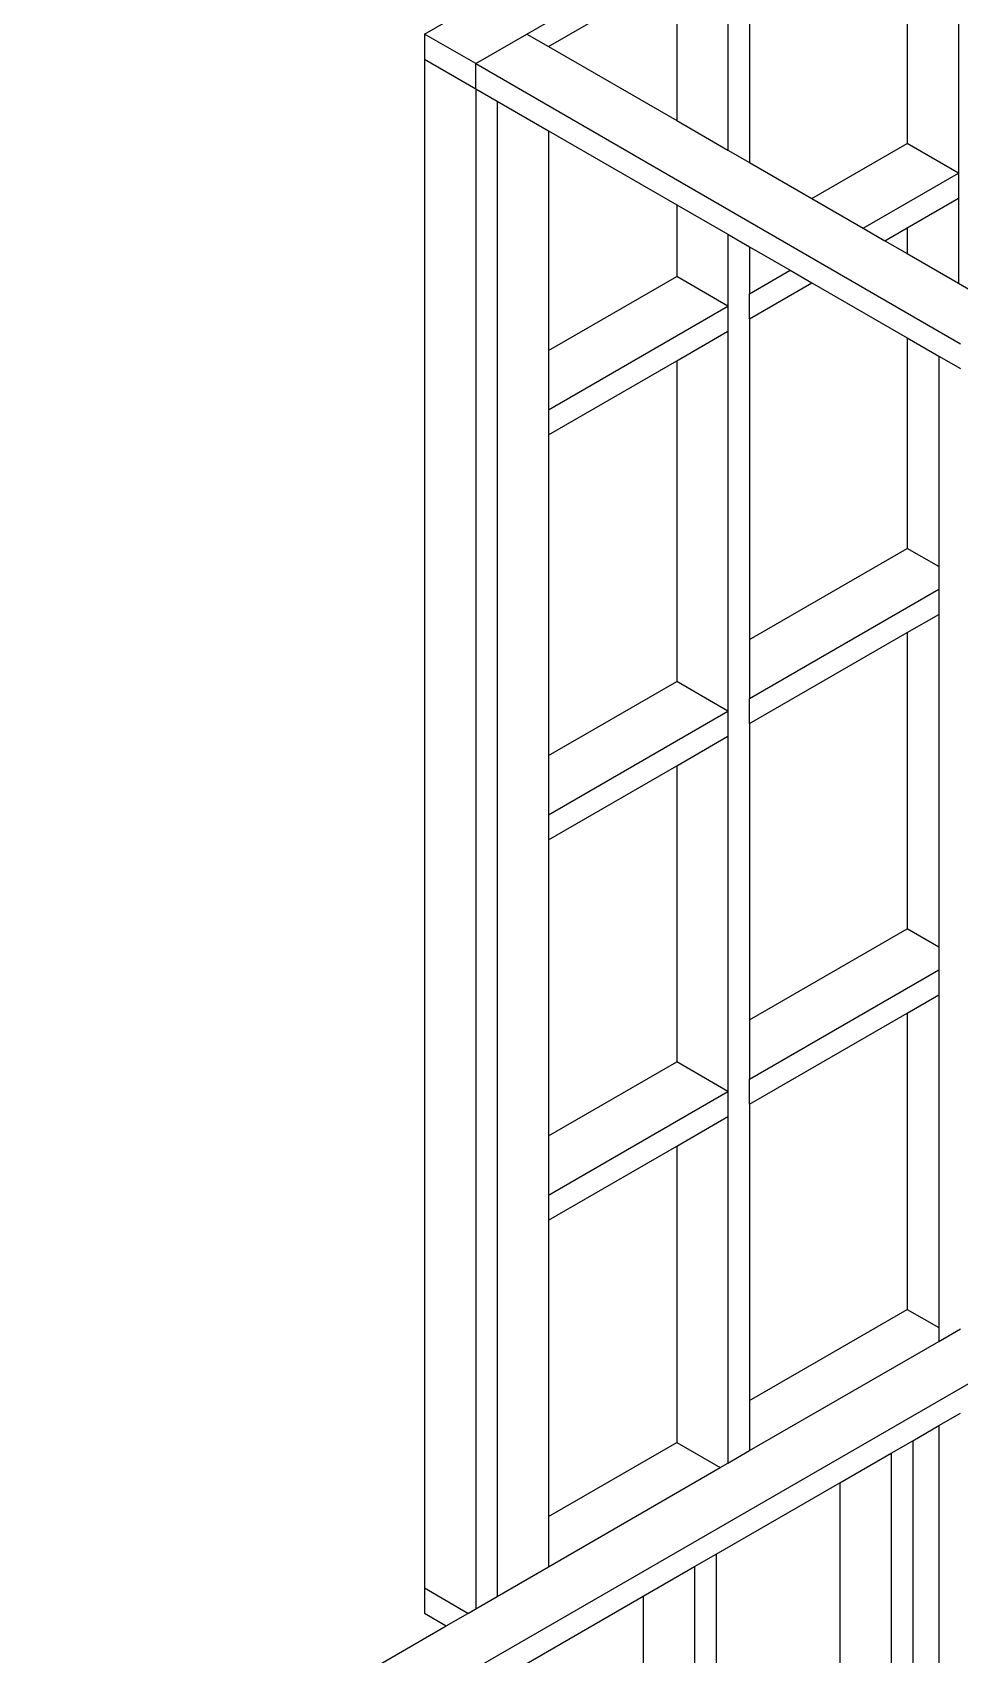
# Model space of a CAD drawing. Header units: millimetres. Extents: x 19458 to 19801, y 4351 to 4752.
# Drawn here: x 19618.583 to 19619.734, y 4522.548 to 4524.561 of the extents above; entities that cross this region are included whole.
import ezdxf

# ---------------------------------------------------------------- set-up
doc = ezdxf.new("R2010")
doc.units = ezdxf.units.MM

# ---------------------------------------------------------------- blocks, each defined once
blk = doc.blocks.new('ISO GENERAL')
at = {"color": 250}
for p, q in [((-4.6699, 1.9471), (-3.4713, 2.6391)), ((-4.5426, 1.9471), (-3.4395, 2.584)), ((-4.007, 2.2253), (-4.007, 1.7746)), ((-4.0706, 2.1886), (-4.0706, 1.8113)), ((-4.2663, 2.0756), (-4.2663, 1.7876)), ((-4.2932, 2.0601), (-4.2932, 1.8031)), ((-4.5157, 1.9316), (-4.3568, 2.0233)), ((-4.3568, 2.0233), (-4.3568, 1.8398)), ((-4.6062, 1.9104), (-4.6699, 1.9471)), ((-4.6699, 1.9471), (-4.6699, 1.9161)), ((-4.6062, 1.9104), (-4.5426, 1.9471)), ((-4.5426, 1.9471), (-4.5157, 1.9316)), ((-4.6699, 1.9161), (-4.6062, 1.8793)), ((-4.6699, 1.9161), (-4.6699, 0.0185)), ((-4.5157, 1.9316), (-4.3568, 1.8398)), ((-4.6062, 1.8793), (-4.6062, 1.9104)), ((-4.6062, 1.9104), (-4.0045, 1.5629)), ((-4.6062, 1.8793), (-4.5794, 1.8638)), ((-4.6062, 1.8793), (-4.6062, -0.0071)), ((-4.5794, 1.8638), (-4.5794, 0.0084)), ((-4.5794, 1.8638), (-4.5157, 1.8271)), ((-4.3568, 1.8398), (-4.2932, 1.8031)), ((-4.5157, 1.8271), (-4.3568, 1.7353)), ((-4.5157, 1.8271), (-4.5157, 1.5544)), ((-4.2932, 1.8031), (-4.2663, 1.7876)), ((-4.189, 1.743), (-4.0706, 1.8113)), ((-4.007, 1.7746), (-4.0706, 1.8113)), ((-4.2663, 1.7876), (-4.189, 1.743)), ((-4.1254, 1.7062), (-4.007, 1.7746)), ((-4.007, 1.7746), (-4.007, 1.7436)), ((-4.3568, 1.7353), (-4.3568, 1.6461)), ((-4.3568, 1.7353), (-4.2932, 1.6986)), ((-4.189, 1.743), (-4.1254, 1.7062)), ((-4.0706, 1.7068), (-4.007, 1.7436)), ((-4.007, 1.7436), (-4.007, 1.6379)), ((-4.2932, 1.6986), (-4.2663, 1.6831)), ((-4.2932, 1.6986), (-4.2932, 1.6094)), ((-4.1254, 1.7062), (-4.0985, 1.6907)), ((-4.0985, 1.6907), (-4.0706, 1.7068)), ((-4.0706, 1.7068), (-4.0706, 1.6746)), ((-4.2663, 1.6831), (-4.2159, 1.654)), ((-4.2663, 1.6831), (-4.2663, 1.6249)), ((-4.0985, 1.6907), (-4.0706, 1.6746)), ((-4.0706, 1.6746), (-4.007, 1.6379)), ((-4.2663, 1.6249), (-4.2159, 1.654)), ((-4.2159, 1.654), (-4.189, 1.6385)), ((-4.5157, 1.5544), (-4.3568, 1.6461)), ((-4.2932, 1.6094), (-4.3568, 1.6461)), ((-4.2663, 1.5939), (-4.189, 1.6385)), ((-4.189, 1.6385), (-4.0706, 1.5701)), ((-4.007, 1.6379), (-3.9801, 1.6223)), ((-4.2663, 1.5939), (-4.2663, 1.6249)), ((-4.5157, 1.4809), (-4.2932, 1.6094)), ((-4.2932, 1.6094), (-4.2932, 1.5783)), ((-4.2663, 1.5939), (-4.2663, 1.1959)), ((-4.3568, 1.5416), (-4.2932, 1.5783)), ((-4.2932, 1.5783), (-4.2932, 1.1069)), ((-4.5157, 1.5544), (-4.5157, 1.4809)), ((-4.0706, 1.5701), (-4.0706, 1.3089)), ((-4.0706, 1.5701), (-4.0314, 1.5474)), ((-4.5157, 1.4499), (-4.3568, 1.5416)), ((-4.3568, 1.5416), (-4.3568, 1.1436)), ((-4.0314, 1.5474), (-4.0045, 1.5319)), ((-4.0314, 1.5474), (-4.0314, 1.2862)), ((-4.5157, 1.4809), (-4.5157, 1.4499)), ((-4.5157, 1.4499), (-4.5157, 1.0519)), ((-4.2663, 1.1959), (-4.0706, 1.3089)), ((-4.0314, 1.2862), (-4.0706, 1.3089)), ((-4.0314, 1.2862), (-4.0314, 1.2581)), ((-4.2663, 1.1224), (-4.0314, 1.2581)), ((-4.0314, 1.2581), (-4.0314, 1.227)), ((-4.0706, 1.2044), (-4.0314, 1.227)), ((-4.0314, 1.227), (-4.0314, 0.814)), ((-4.2663, 1.0914), (-4.0706, 1.2044)), ((-4.2663, 1.1959), (-4.2663, 1.1224)), ((-4.0706, 1.2044), (-4.0706, 0.8367)), ((-4.5157, 1.0519), (-4.3568, 1.1436)), ((-4.2932, 1.1069), (-4.3568, 1.1436)), ((-4.2663, 1.0914), (-4.2663, 1.1224)), ((-4.5157, 0.9784), (-4.2932, 1.1069)), ((-4.2932, 1.1069), (-4.2932, 1.0759)), ((-4.2663, 1.0914), (-4.2663, 0.7237)), ((-4.3568, 1.0391), (-4.2932, 1.0759)), ((-4.2932, 1.0759), (-4.2932, 0.6347)), ((-4.5157, 1.0519), (-4.5157, 0.9784)), ((-4.5157, 0.9474), (-4.3568, 1.0391)), ((-4.3568, 1.0391), (-4.3568, 0.6715)), ((-4.5157, 0.9784), (-4.5157, 0.9474)), ((-4.5157, 0.9474), (-4.5157, 0.5797)), ((-5.029, -0.3246), (-2.882, 0.9149)), ((-4.2663, 0.7237), (-4.0706, 0.8367)), ((-4.0314, 0.814), (-4.0706, 0.8367)), ((-4.0314, 0.814), (-4.0314, 0.7859)), ((-4.2663, 0.6502), (-4.0314, 0.7859)), ((-4.0314, 0.7859), (-4.0314, 0.7548)), ((-4.0706, 0.7322), (-4.0314, 0.7548)), ((-4.0314, 0.7548), (-4.0314, 0.3419)), ((-4.2663, 0.6192), (-4.0706, 0.7322)), ((-4.0706, 0.7322), (-4.0706, 0.3645)), ((-4.2663, 0.7237), (-4.2663, 0.6502)), ((-4.5157, 0.5797), (-4.3568, 0.6715)), ((-4.2932, 0.6347), (-4.3568, 0.6715)), ((-4.2663, 0.6192), (-4.2663, 0.6502)), ((-4.5157, 0.5062), (-4.2932, 0.6347)), ((-4.2932, 0.6347), (-4.2932, 0.6037)), ((-4.2663, 0.6192), (-4.2663, 0.2515)), ((-4.3568, 0.5669), (-4.2932, 0.6037)), ((-4.2932, 0.6037), (-4.2932, 0.1736)), ((-4.5157, 0.5797), (-4.5157, 0.5062)), ((-4.5157, 0.4752), (-4.3568, 0.5669)), ((-4.3568, 0.5669), (-4.3568, 0.1993)), ((-4.5157, 0.5062), (-4.5157, 0.4752)), ((-4.5157, 0.4752), (-4.5157, 0.1075)), ((-4.2663, 0.2515), (-4.0706, 0.3645)), ((-4.0706, 0.3645), (-4.0314, 0.3419)), ((-4.2663, 0.1892), (-4.0314, 0.3248)), ((-4.0314, 0.3419), (-4.0314, 0.3248)), ((-4.0314, 0.3248), (-4.0045, 0.3403)), ((-4.2663, 0.2515), (-4.2663, 0.1892)), ((-4.0314, 0.2203), (-4.0045, 0.2358)), ((-4.0908, 0.186), (-4.0639, 0.2015)), ((-4.0639, 0.2015), (-4.0314, 0.2203)), ((-4.0639, 0.2015), (-4.0639, -0.1861)), ((-4.0314, 0.2203), (-4.0314, -0.1673)), ((-4.5157, 0.1075), (-4.3568, 0.1993)), ((-4.3568, 0.1993), (-4.3028, 0.1681)), ((-4.2932, 0.1736), (-4.2663, 0.1892)), ((-4.1544, 0.1492), (-4.0908, 0.186)), ((-4.0908, 0.186), (-4.0908, -0.2751)), ((-4.5157, 0.0452), (-4.3028, 0.1681)), ((-4.3028, 0.1681), (-4.2932, 0.1736)), ((-4.3077, 0.0608), (-4.1544, 0.1492)), ((-4.1544, 0.1492), (-4.1544, -0.2384)), ((-4.5157, 0.1075), (-4.5157, 0.0452)), ((-4.3345, 0.0453), (-4.3077, 0.0608)), ((-4.3077, 0.0608), (-4.3077, -0.3268)), ((-4.5794, 0.0084), (-4.5157, 0.0452)), ((-4.3982, 0.0085), (-4.3345, 0.0453)), ((-4.3345, 0.0453), (-4.3345, -0.4158)), ((-4.6159, -0.0127), (-4.6699, 0.0185)), ((-4.6699, 0.0185), (-4.6699, -0.0125)), ((-4.6062, -0.0071), (-4.5794, 0.0084)), ((-4.5514, -0.0799), (-4.3982, 0.0085)), ((-4.3982, 0.0085), (-4.3982, -0.3791)), ((-4.6699, -0.0125), (-4.6427, -0.0282)), ((-4.6427, -0.0282), (-4.6159, -0.0127)), ((-4.6159, -0.0127), (-4.6062, -0.0071)), ((-5.1562, -0.3246), (-4.6427, -0.0282))]:
    blk.add_line(p, q, dxfattribs=at)

msp = doc.modelspace()

# ---------------------------------------------------------------- block references
at = {"color": 2}
msp.add_blockref('ISO GENERAL', (19623.7393, 4522.6118), dxfattribs=at)

doc.saveas('drawing.dxf')
